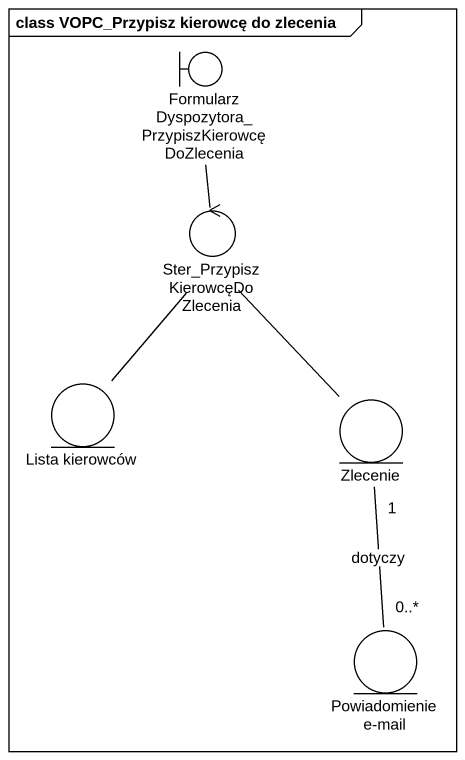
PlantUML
@startuml
mainframe class VOPC_Przypisz kierowcę do zlecenia
boundary "FormularzDyspozytora_PrzypiszKierowcęDoZlecenia" as FormularzDyspozytora
control "Ster_PrzypiszKierowcęDoZlecenia" as Ster_PrzypiszKierowcęDoZlece
entity "Lista kierowców" as Lista_kierowców
entity Zlecenie
entity "Powiadomienie e-mail" as Powiadomienie_e_mail
Ster_PrzypiszKierowcęDoZlece -up- FormularzDyspozytora
Lista_kierowców -up- Ster_PrzypiszKierowcęDoZlece
Zlecenie -up- Ster_PrzypiszKierowcęDoZlece
Zlecenie "1" -- "0..*" Powiadomienie_e_mail : dotyczy
@enduml
